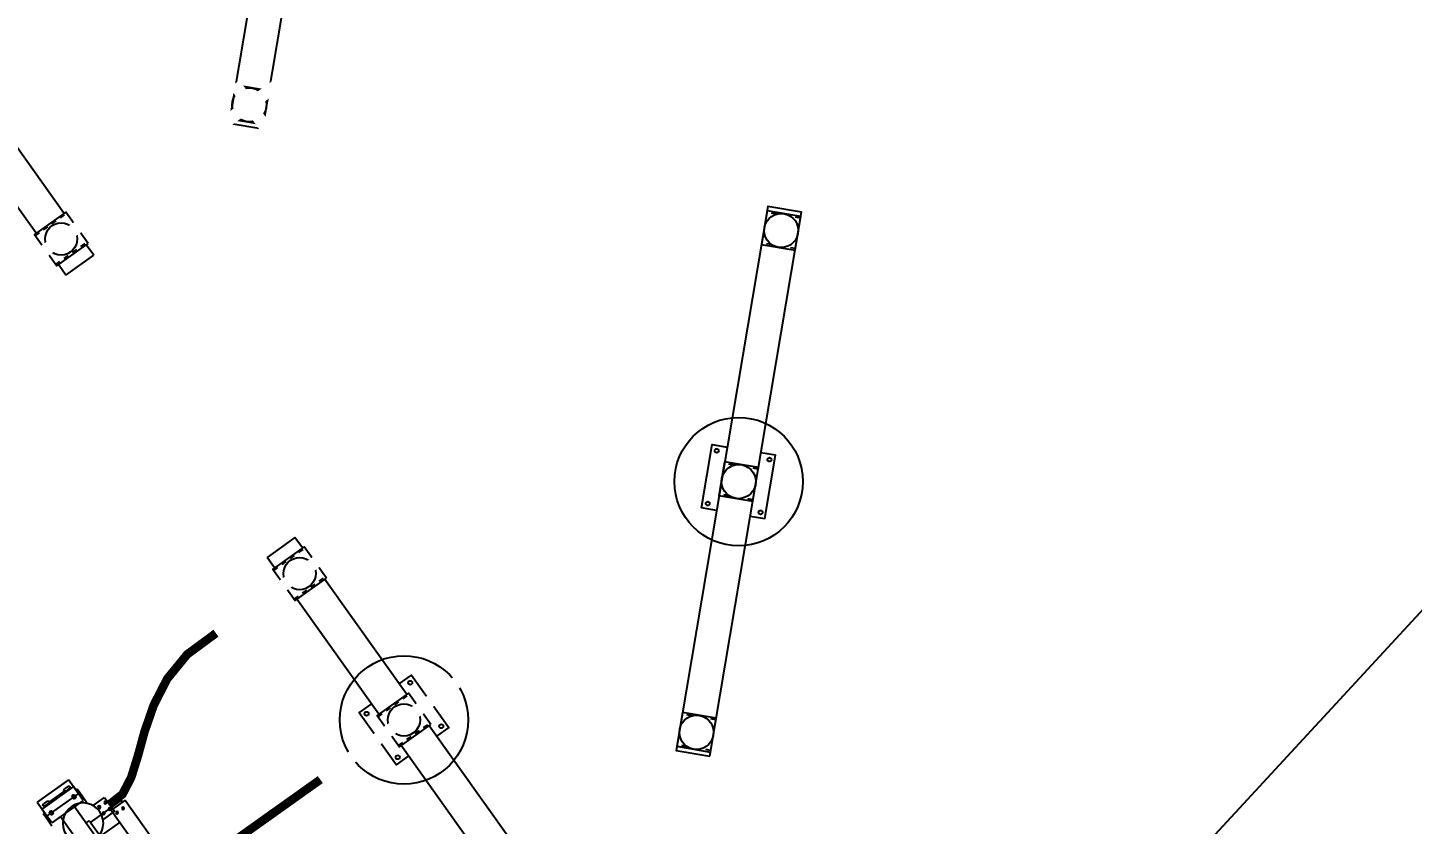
# Model space of a CAD drawing. Header units: feet. Extents: x 2321988 to 2329858, y 6722724 to 6730499.
# Drawn here: x 2326051.32 to 2326078.27, y 6726818.17 to 6726833.68 of the extents above; entities that cross this region are included whole.
import ezdxf

# ---------------------------------------------------------------- set-up
doc = ezdxf.new("R2010")
doc.units = ezdxf.units.FT
doc.header["$MEASUREMENT"] = 0
doc.header["$PDSIZE"] = 5
doc.linetypes.add('Midpoint Site Plan$0$HIDDEN', pattern=[0.375, 0.25, -0.125])
for name, color, linetype in [('BESS Dimensions', 3, 'Continuous'), ('C-BESS-EQUIPMENT', 255, 'Continuous'), ('Midpoint Site Plan$0$C-SWIR', 8, 'Continuous')]:
    doc.layers.add(name, color=color, linetype=linetype)
doc.styles.add('TG_DIMS', font='arial.ttf')
doc.dimstyles.new('TG-PROPOSED-ANNO', dxfattribs={"dimtxt": 0.1, "dimasz": 0.1, "dimexe": 0.05, "dimexo": 0.05, "dimgap": 0.02, "dimtad": 0, "dimtih": 1, "dimtoh": 1, "dimdsep": 46, "dimtxsty": 'TG_DIMS', "dimcen": 0, "dimclrd": 256, "dimclre": 256, "dimclrt": 256, "dimaunit": 1, "dimadec": 6, "dimazin": 2, "dimtfac": 1, "dimtofl": 0, "dimtmove": 1, "dimatfit": 3, "dimfxl": 1, "dimtolj": 1, "dimtzin": 0, "dimarcsym": 0})

# ---------------------------------------------------------------- blocks, each defined once
blk = doc.blocks.new('Midpoint Site Plan$0$GA 34.5kV 10MVAR Cap Bank top')
at = {"color": 0}
for p, q in [((89.56, 28.12), (89.56, -28.13)), ((93.56, 28.12), (93.56, -28.13)), ((100.06, -22.51), (100.06, 22.49)), ((104.06, -22.51), (104.06, 22.49)), ((94.44, -19.01), (100.06, -19.01)), ((94.44, -22.88), (94.44, -19.13)), ((104.06, -22.51), (100.06, -22.51)), ((103.31, -22.51), (103.31, -23.01)), ((93.56, -23.51), (94.44, -23.51)), ((94.44, -23.17), (94.44, -22.88)), ((94.44, -23.01), (103.31, -23.01)), ((94.44, -23.38), (94.44, -23.17)), ((94.44, -23.38), (94.44, -23.48)), ((94.44, -23.51), (94.44, -23.48)), ((96.06, -28.13), (87.06, -28.13)), ((87.06, -28.13), (87.06, -32.13)), ((96.06, -28.13), (96.06, -32.13)), ((96.06, -32.13), (87.06, -32.13)), ((87.97, -30.29), (87.97, -29.98)), ((88.65, -29.98), (88.65, -30.29)), ((89.56, -32.13), (89.56, -32.51)), ((93.56, -32.13), (93.56, -32.51)), ((94.47, -30.29), (94.47, -29.98)), ((95.15, -29.98), (95.15, -30.29)), ((93.56, -32.51), (89.56, -32.51))]:
    blk.add_line(p, q, dxfattribs=at)
at = {"color": 0, "ltscale": 0.04201}
for p, q in [((100.56, -21.85), (97.24, -21.85)), ((97.24, -25.85), (100.56, -25.85))]:
    blk.add_line(p, q, dxfattribs=at)
at = {"color": 0, "ltscale": 0.050688}
for p, q in [((100.56, -25.85), (100.56, -21.85)), ((87.06, -34.1), (87.06, -30.1)), ((96.06, -30.1), (96.06, -34.1))]:
    blk.add_line(p, q, dxfattribs=at)
at = {"color": 0, "ltscale": 0.049761}
for p, q in [((86.69, -30.1), (86.69, -27.6)), ((96.44, -27.6), (96.44, -30.1))]:
    blk.add_line(p, q, dxfattribs=at)
at = {"color": 0, "ltscale": 0.00674}
blk.add_line((96.44, -27.07), (96.44, -27.6), dxfattribs=at)
at = {"color": 0, "ltscale": 0.01258}
for p, q in [((86.69, -31.1), (86.69, -30.1)), ((96.44, -30.1), (96.44, -31.1))]:
    blk.add_line(p, q, dxfattribs=at)
at = {"color": 0, "ltscale": 0.123695}
blk.add_line((86.69, -30.1), (96.44, -30.1), dxfattribs=at)
at = {"color": 0, "ltscale": 0.004661}
for p, q in [((87.06, -31.1), (86.69, -31.1)), ((96.44, -31.1), (96.06, -31.1))]:
    blk.add_line(p, q, dxfattribs=at)
at = {"color": 0, "ltscale": 0.012597}
for p, q in [((88.06, -32.29), (89.06, -32.29)), ((94.06, -32.29), (95.06, -32.29)), ((89.06, -32.92), (88.06, -32.92)), ((95.06, -32.92), (94.06, -32.92))]:
    blk.add_line(p, q, dxfattribs=at)
at = {"color": 0, "ltscale": 0.114173}
blk.add_line((96.06, -34.1), (87.06, -34.1), dxfattribs=at)
at = {"color": 0, "ltscale": 0.481257}
blk.add_circle((92.94, -23.85), 4.75, dxfattribs=at)
at = {"color": 0}
for centre in [(100.81, -21.26), (102.56, -21.26)]:
    blk.add_circle(centre, 0.281, dxfattribs=at)
at = {"color": 0, "ltscale": 0.022317}
for centre in [(98.19, -22.98), (98.19, -24.73), (99.94, -22.98), (99.94, -24.73)]:
    blk.add_circle(centre, 0.281, dxfattribs=at)
at = {"color": 0, "ltscale": 0.012365}
for centre, start, end in [((88.06, -32.6), 90, 270), ((89.06, -32.6), 270, 90), ((94.06, -32.6), 90, 270), ((95.06, -32.6), 270, 90)]:
    blk.add_arc(centre, 0.313, start, end, dxfattribs=at)
at = {"color": 0}
for centre, start, end in [((88.31, -29.98), 0, 180), ((88.31, -30.29), 180, 0), ((94.81, -29.98), 0, 180), ((94.81, -30.29), 180, 0)]:
    blk.add_arc(centre, 0.344, start, end, dxfattribs=at)
blk = doc.blocks.new('*D110')
at = {"layer": 'BESS Dimensions', "lineweight": -2, "transparency": 16777216}
for p, q in [((2325959.342, 6726878.579), (2325907.907, 6726841.932)), ((2325917.781, 6726836.689), (2325957.716, 6726780.639)), ((2326007.722, 6726710.453), (2325967.788, 6726766.503)), ((2326060.888, 6726736.054), (2326009.453, 6726699.407))]:
    blk.add_line(p, q, dxfattribs=at)
at = {"layer": 'BESS Dimensions', "transparency": 16777216}
for points in [[(2325919.139, 6726837.657), (2325916.424, 6726835.722), (2325911.979, 6726844.834)], [(2326009.079, 6726711.42), (2326006.365, 6726709.486), (2326013.525, 6726702.308)]]:
    blk.add_solid(points, dxfattribs=at)
at = {"layer": 'Defpoints', "color": 0, "transparency": 16777216}
for p in [(2325963.414, 6726881.48), (2326064.96, 6726738.955), (2326013.525, 6726702.308)]:
    blk.add_point(p, dxfattribs=at)
at = {"layer": 'BESS Dimensions', "transparency": 16777216, "insert": (2325962.752, 6726773.571), "char_height": 10, "attachment_point": 5, "style": 'TG_DIMS'}
blk.add_mtext("\\A1;175'", dxfattribs=at)

msp = doc.modelspace()

# ---------------------------------------------------------------- linework, layer by layer
at = {"layer": 'C-BESS-EQUIPMENT', "linetype": 'Midpoint Site Plan$0$HIDDEN', "ltscale": 0.25}
for p, q in [((2326055.545, 6726832.5), (2326055.355, 6726832.532)), ((2326056.012, 6726832.422), (2326055.822, 6726832.453)), ((2326055.444, 6726831.904), (2326055.255, 6726831.936)), ((2326055.912, 6726831.826), (2326055.722, 6726831.858)), ((2326051.464, 6726829.63), (2326052.074, 6726830.065)), ((2326051.863, 6726829.07), (2326052.473, 6726829.505))]:
    msp.add_line(p, q, dxfattribs=at)
at = {"layer": 'C-BESS-EQUIPMENT'}
for p, q in [((2326052.022, 6726830.067), (2326050.427, 6726832.306)), ((2326051.479, 6726829.68), (2326049.884, 6726831.919)), ((2326052.603, 6726829.252), (2326052.458, 6726829.456)), ((2326052.06, 6726828.865), (2326052.603, 6726829.252)), ((2326052.06, 6726828.865), (2326051.915, 6726829.069))]:
    msp.add_line(p, q, dxfattribs=at)
for points in [[(2326055.893, 6726831.713), (2326057.68, 6726842.304), (2326057.022, 6726842.415), (2326055.236, 6726831.823)], [(2326055.36, 6726832.563), (2326055.25, 6726831.905), (2326055.907, 6726831.795), (2326056.017, 6726832.452)], [(2326052.492, 6726829.48), (2326052.056, 6726830.091), (2326051.446, 6726829.655), (2326051.881, 6726829.045)]]:
    msp.add_lwpolyline(points, close=True, dxfattribs=at)
at = {"layer": 'C-BESS-EQUIPMENT', "const_width": 0.167}
for points in [[(2326054.982, 6726821.892), (2326054.422, 6726821.479), (2326054.032, 6726821.002), (2326053.77, 6726820.491), (2326053.593, 6726819.98), (2326053.461, 6726819.499), (2326053.331, 6726819.081), (2326053.162, 6726818.757), (2326052.911, 6726818.56)], [(2326057.013, 6726819.041), (2326054.064, 6726816.941)]]:
    msp.add_lwpolyline(points, dxfattribs=at)
at = {"layer": 'C-BESS-EQUIPMENT'}
for centre, radius in [((2326055.633, 6726832.179), 0.333), ((2326051.969, 6726829.568), 0.313), ((2326058.642, 6726820.202), 1.25)]:
    msp.add_circle(centre, radius, dxfattribs=at)

# ---------------------------------------------------------------- next in the draw order: wipeouts: each hides what was drawn before it
msp.add_wipeout([(2326065.835, 6726824.099), (2326055.97, 6726837.944), (2326055.775, 6726837.805), (2326065.64, 6726823.96)]).dxf.layer = 'C-BESS-EQUIPMENT'

# ---------------------------------------------------------------- next in the draw order: wipeouts: each hides what was drawn before it
msp.add_wipeout([(2326066.654, 6726828.98), (2326056.5, 6726843.233), (2326056.315, 6726843.101), (2326066.463, 6726828.844)]).dxf.layer = 'C-BESS-EQUIPMENT'

# ---------------------------------------------------------------- next in the draw order: wipeouts: each hides what was drawn before it
msp.add_wipeout([(2326065.015, 6726819.217), (2326055.441, 6726832.656), (2326055.246, 6726832.517), (2326064.82, 6726819.078)]).dxf.layer = 'C-BESS-EQUIPMENT'

# ---------------------------------------------------------------- next in the draw order: linework, layer by layer
for p, q in [((2326056.519, 6726823.755), (2326055.976, 6726823.368)), ((2326056.665, 6726823.551), (2326056.519, 6726823.755)), ((2326056.122, 6726823.164), (2326055.976, 6726823.368)), ((2326058.695, 6726820.701), (2326057.1, 6726822.94)), ((2326058.152, 6726820.314), (2326056.557, 6726822.553)), ((2326060.726, 6726817.85), (2326059.131, 6726820.09)), ((2326060.183, 6726817.463), (2326058.588, 6726819.703))]:
    msp.add_line(p, q, dxfattribs=at)
at = {"layer": 'C-BESS-EQUIPMENT', "linetype": 'Midpoint Site Plan$0$HIDDEN', "ltscale": 0.25}
for p, q in [((2326056.106, 6726823.115), (2326056.717, 6726823.55)), ((2326056.505, 6726822.555), (2326057.116, 6726822.99)), ((2326058.137, 6726820.264), (2326058.747, 6726820.699)), ((2326058.536, 6726819.704), (2326059.146, 6726820.139))]:
    msp.add_line(p, q, dxfattribs=at)
at = {"layer": 'C-BESS-EQUIPMENT'}
for points in [[(2326057.134, 6726822.964), (2326056.698, 6726823.575), (2326056.088, 6726823.14), (2326056.523, 6726822.529)], [(2326059.165, 6726820.114), (2326058.729, 6726820.725), (2326058.119, 6726820.29), (2326058.554, 6726819.679)]]:
    msp.add_lwpolyline(points, close=True, dxfattribs=at)
for points in [[(2326058.55, 6726820.904), (2326058.788, 6726821.073), (2326059.513, 6726820.055), (2326059.276, 6726819.886)], [(2326058.007, 6726820.517), (2326057.77, 6726820.348), (2326058.495, 6726819.33), (2326058.733, 6726819.499)]]:
    msp.add_lwpolyline(points, dxfattribs=at)
for centre, radius in [((2326056.611, 6726823.052), 0.313), ((2326058.764, 6726820.928), 0.0391), ((2326058.764, 6726820.928), 0.0391), ((2326058.642, 6726820.202), 0.313), ((2326057.915, 6726820.324), 0.0391), ((2326057.915, 6726820.324), 0.0391), ((2326059.368, 6726820.08), 0.0391), ((2326059.368, 6726820.08), 0.0391), ((2326058.52, 6726819.475), 0.0391), ((2326058.52, 6726819.475), 0.0391)]:
    msp.add_circle(centre, radius, dxfattribs=at)

# ---------------------------------------------------------------- next in the draw order: block references
at = {"layer": 'C-BESS-EQUIPMENT', "xscale": -0.08333333333333331, "yscale": 0.08333333333333331, "zscale": 0.08333333333333331, "rotation": 215.4689808292026}
msp.add_blockref('Midpoint Site Plan$0$GA 34.5kV 10MVAR Cap Bank top', (2326047.24, 6726812.078), dxfattribs=at)

# ---------------------------------------------------------------- next in the draw order: wipeouts: each hides what was drawn before it
msp.add_wipeout([(2326065.94, 6726843.967), (2326048.239, 6726831.355), (2326048.378, 6726831.16), (2326066.079, 6726843.772)]).dxf.layer = 'C-BESS-EQUIPMENT'

# ---------------------------------------------------------------- next in the draw order: wipeouts: each hides what was drawn before it
msp.add_wipeout([(2326067.268, 6726830.498), (2326055.051, 6726821.794), (2326054.912, 6726821.989), (2326067.145, 6726830.67)]).dxf.layer = 'C-BESS-EQUIPMENT'

# ---------------------------------------------------------------- next in the draw order: wipeouts: each hides what was drawn before it
for points in [[(2326067.971, 6726841.116), (2326050.27, 6726828.505), (2326050.409, 6726828.31), (2326068.11, 6726840.921)], [(2326065.902, 6726825.522), (2326056.943, 6726819.139), (2326057.082, 6726818.944), (2326066.041, 6726825.327)]]:
    msp.add_wipeout(points).dxf.layer = 'C-BESS-EQUIPMENT'

# ---------------------------------------------------------------- next in the draw order: linework, layer by layer
at = {"layer": 'C-BESS-EQUIPMENT', "linetype": 'Midpoint Site Plan$0$HIDDEN', "ltscale": 0.25}
for p, q in [((2326065.897, 6726830.053), (2326065.707, 6726830.085)), ((2326066.365, 6726829.975), (2326066.175, 6726830.007)), ((2326065.797, 6726829.457), (2326065.607, 6726829.489)), ((2326066.265, 6726829.379), (2326066.075, 6726829.411)), ((2326065.068, 6726825.165), (2326064.878, 6726825.197)), ((2326065.536, 6726825.087), (2326065.346, 6726825.118)), ((2326064.968, 6726824.569), (2326064.778, 6726824.601)), ((2326065.436, 6726824.491), (2326065.246, 6726824.523))]:
    msp.add_line(p, q, dxfattribs=at)
at = {"layer": 'C-BESS-EQUIPMENT'}
for points in [[(2326065.713, 6726830.116), (2326065.602, 6726829.458), (2326066.26, 6726829.348), (2326066.37, 6726830.006)], [(2326064.883, 6726825.228), (2326064.773, 6726824.57), (2326065.431, 6726824.46), (2326065.541, 6726825.117)]]:
    msp.add_lwpolyline(points, close=True, dxfattribs=at)
for points in [[(2326064.725, 6726824.283), (2326064.437, 6726824.331), (2326064.644, 6726825.564), (2326064.932, 6726825.515)], [(2326065.382, 6726824.172), (2326065.67, 6726824.124), (2326065.877, 6726825.357), (2326065.589, 6726825.405)]]:
    msp.add_lwpolyline(points, dxfattribs=at)
for centre, radius in [((2326065.986, 6726829.732), 0.333), ((2326065.157, 6726824.844), 1.25), ((2326064.73, 6726825.444), 0.0391), ((2326065.157, 6726824.844), 0.333), ((2326065.757, 6726825.271), 0.0391), ((2326064.557, 6726824.416), 0.0391), ((2326065.584, 6726824.244), 0.0391)]:
    msp.add_circle(centre, radius, dxfattribs=at)

# ---------------------------------------------------------------- next in the draw order: wipeouts: each hides what was drawn before it
msp.add_wipeout([(2326064.814, 6726820.155), (2326059.113, 6726816.093), (2326058.974, 6726816.288), (2326064.675, 6726820.35)]).dxf.layer = 'C-BESS-EQUIPMENT'

# ---------------------------------------------------------------- next in the draw order: linework, layer by layer
at = {"layer": 'C-BESS-EQUIPMENT', "linetype": 'Midpoint Site Plan$0$HIDDEN', "ltscale": 0.25}
for p, q in [((2326064.248, 6726820.284), (2326064.059, 6726820.316)), ((2326064.716, 6726820.205), (2326064.526, 6726820.237)), ((2326064.148, 6726819.688), (2326063.959, 6726819.72)), ((2326064.616, 6726819.609), (2326064.426, 6726819.641))]:
    msp.add_line(p, q, dxfattribs=at)
at = {"layer": 'C-BESS-EQUIPMENT'}
for points in [[(2326064.597, 6726819.496), (2326066.384, 6726830.088), (2326065.726, 6726830.198), (2326063.94, 6726819.607)], [(2326064.064, 6726820.346), (2326063.953, 6726819.689), (2326064.611, 6726819.578), (2326064.721, 6726820.236)]]:
    msp.add_lwpolyline(points, close=True, dxfattribs=at)
msp.add_circle((2326064.337, 6726819.962), 0.333, dxfattribs=at)
at = {"layer": 'Midpoint Site Plan$0$C-SWIR'}
msp.add_line((2326056.719, 6726798.773), (2326172.419, 6726924.182), dxfattribs=at)

# ---------------------------------------------------------------- next in the draw order: dimensions: what is measured, and where the dimension line sits
at = {"layer": 'BESS Dimensions'}
dim = msp.add_aligned_dim(p1=(2325963.414, 6726881.48), p2=(2326064.96, 6726738.955), distance=-63.155, dimstyle='TG-PROPOSED-ANNO', override={"dimscale": 50, "dimpost": "'"}, dxfattribs=at)
dim.commit()
dim.dimension.update_dxf_attribs({"geometry": '*D110', "text_midpoint": (2325962.752, 6726773.571)})

doc.saveas('drawing.dxf')
